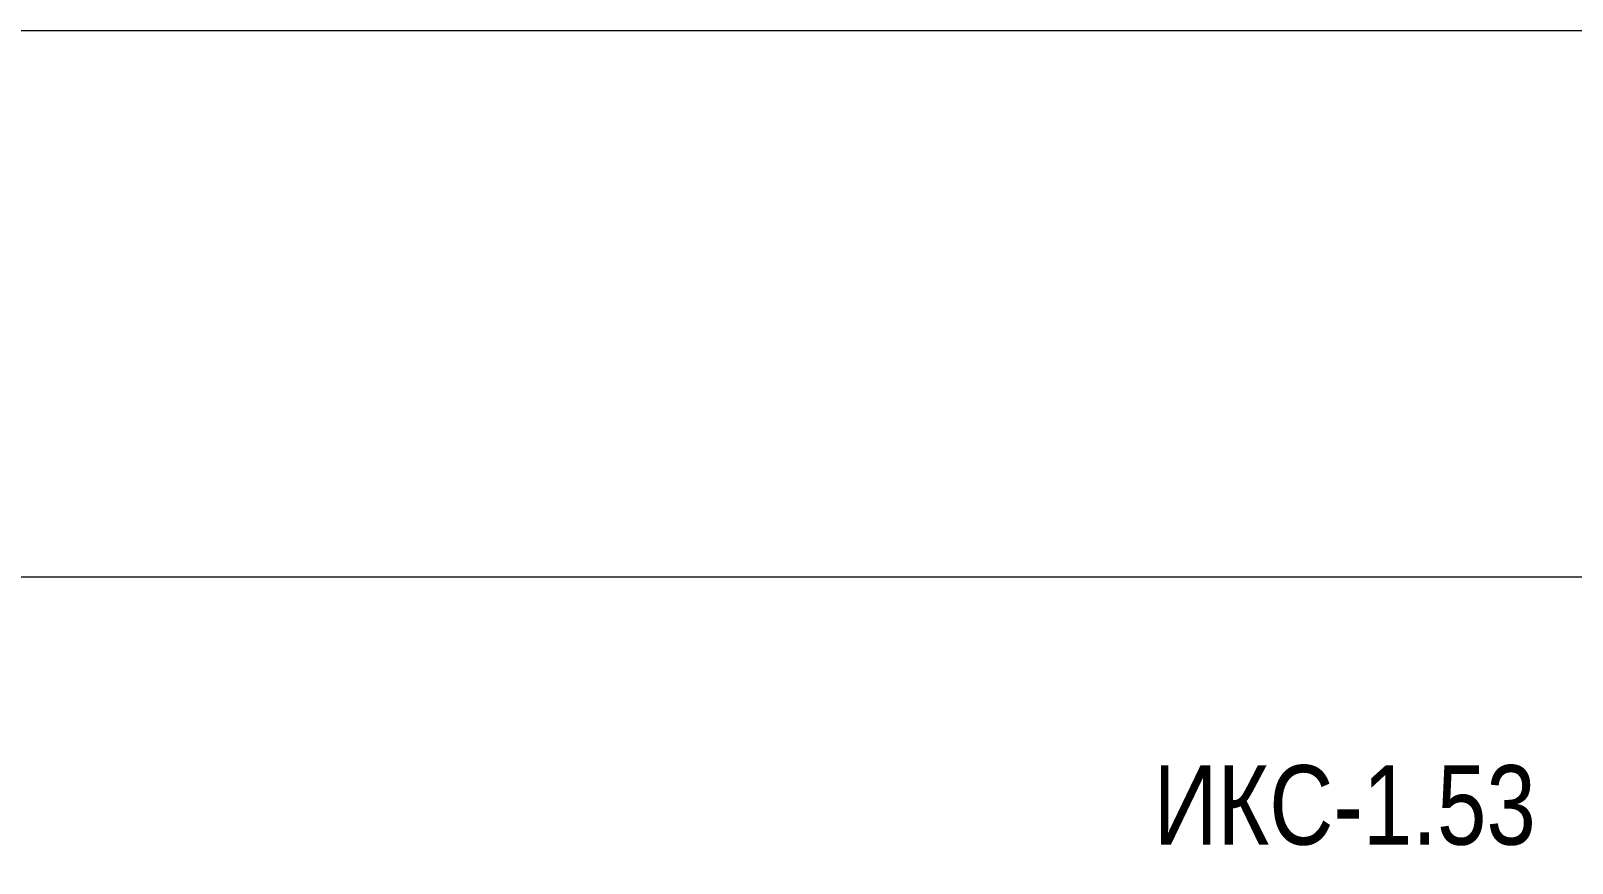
# Model space of a CAD drawing. Header units: millimetres. Extents: x -11024 to 8278, y -7837 to 5770.
# Drawn here: x -3413 to 2405, y 2629 to 5770 of the extents above; entities that cross this region are included whole.
import ezdxf

# ---------------------------------------------------------------- set-up
doc = ezdxf.new("R2010")
doc.units = ezdxf.units.MM
for name, color, linetype in [('DIKOM_АРТИКУЛ', 7, 'Continuous'), ('DIKOM_РАЗМЕР_ЗОНА', 7, 'Continuous'), ('DIKOM_РАЗМЕР_ОБЪЕКТА', 7, 'Continuous')]:
    doc.layers.add(name, color=color, linetype=linetype)
doc.styles.add('style1', font='arial.ttf', dxfattribs={"width": 0.8})
doc.dimstyles.new('1-50', dxfattribs={"dimtxt": 300, "dimasz": 200, "dimexe": 100, "dimexo": 0, "dimgap": 100, "dimtad": 1, "dimtxsty": 'style1', "dimcen": 200, "dimclrd": 7, "dimclre": 7, "dimclrt": 7, "dimadec": 1, "dimazin": 2, "dimtfac": 1, "dimtmove": 0, "dimatfit": 2, "dimfxl": 0, "dimlwd": 25, "dimlwe": 18, "dimarcsym": 0})

# ---------------------------------------------------------------- blocks, each defined once
blk = doc.blocks.new('*D9')
at = {"layer": 'Defpoints', "color": 0, "transparency": 16777216}
for p in [(3740.7, 3707.5), (-8191.6, -3797.3), (-1076.1, -3797.3)]:
    blk.add_point(p, dxfattribs=at)
at = {"layer": 'DIKOM_РАЗМЕР_ОБЪЕКТА', "color": 7, "lineweight": 18, "transparency": 16777216}
for p, q in [((3740.7, 3707.5), (-8291.6, 3707.5)), ((-1076.1, -3797.3), (-8291.6, -3797.3))]:
    blk.add_line(p, q, dxfattribs=at)
at = {"layer": 'DIKOM_РАЗМЕР_ОБЪЕКТА', "color": 7, "lineweight": 25, "transparency": 16777216}
blk.add_line((-8191.6, 3507.5), (-8191.6, -3597.3), dxfattribs=at)
at = {"layer": 'DIKOM_РАЗМЕР_ОБЪЕКТА', "color": 7, "transparency": 16777216}
for points in [[(-8224.9, 3507.5), (-8158.2, 3507.5), (-8191.6, 3707.5)], [(-8224.9, -3597.3), (-8158.2, -3597.3), (-8191.6, -3797.3)]]:
    blk.add_solid(points, dxfattribs=at)
at = {"layer": 'DIKOM_РАЗМЕР_ОБЪЕКТА', "color": 7, "transparency": 16777216, "insert": (-8444.7, -44.9), "char_height": 300, "attachment_point": 5, "rotation": 90, "style": 'style1'}
blk.add_mtext('7500', dxfattribs=at)
blk = doc.blocks.new('*D11')
at = {"layer": 'Defpoints', "color": 0, "transparency": 16777216}
for p in [(3316.1, 5770.1), (-10574.2, -5797.3), (-1580.1, -5797.3)]:
    blk.add_point(p, dxfattribs=at)
at = {"layer": 'DIKOM_РАЗМЕР_ЗОНА', "color": 7, "lineweight": 18, "transparency": 16777216}
for p, q in [((3316.1, 5770.1), (-10674.2, 5770.1)), ((-1580.1, -5797.3), (-10674.2, -5797.3))]:
    blk.add_line(p, q, dxfattribs=at)
at = {"layer": 'DIKOM_РАЗМЕР_ЗОНА', "color": 7, "lineweight": 25, "transparency": 16777216}
blk.add_line((-10574.2, 5570.1), (-10574.2, -5597.3), dxfattribs=at)
at = {"layer": 'DIKOM_РАЗМЕР_ЗОНА', "color": 7, "transparency": 16777216}
for points in [[(-10607.5, 5570.1), (-10540.8, 5570.1), (-10574.2, 5770.1)], [(-10607.5, -5597.3), (-10540.8, -5597.3), (-10574.2, -5797.3)]]:
    blk.add_solid(points, dxfattribs=at)
at = {"layer": 'DIKOM_РАЗМЕР_ЗОНА', "color": 7, "transparency": 16777216, "insert": (-10827.3, -173), "char_height": 300, "attachment_point": 5, "rotation": 90, "style": 'style1'}
blk.add_mtext('11500', dxfattribs=at)

msp = doc.modelspace()

# ---------------------------------------------------------------- texts
at = {"layer": 'DIKOM_АРТИКУЛ', "insert": (825.682, 2998.285), "char_height": 300, "attachment_point": 1, "style": 'style1'}
msp.add_mtext_dynamic_manual_height_columns('ИКС-1.53', width=1667.53662, gutter_width=20, heights=[0], dxfattribs=at)

# ---------------------------------------------------------------- dimensions: what is measured, and where the dimension line sits
at = {"layer": 'DIKOM_РАЗМЕР_ЗОНА'}
dim = msp.add_linear_dim(base=(-10574.155, -5797.252), p1=(3316.126, 5770.14), p2=(-1580.087, -5797.252), angle=90, text='11500', dimstyle='1-50', dxfattribs=at)
dim.commit()
dim.dimension.update_dxf_attribs({"geometry": '*D11', "text_midpoint": (-10574.155, -172.992), "dimtype": 160})
at = {"layer": 'DIKOM_РАЗМЕР_ОБЪЕКТА'}
dim = msp.add_linear_dim(base=(-8191.564, -3797.252), p1=(3740.68, 3707.508), p2=(-1076.116, -3797.252), angle=90, text='7500', dimstyle='1-50', dxfattribs=at)
dim.commit()
dim.dimension.update_dxf_attribs({"geometry": '*D9', "text_midpoint": (-8191.564, -44.872), "dimtype": 160})

doc.saveas('drawing.dxf')
